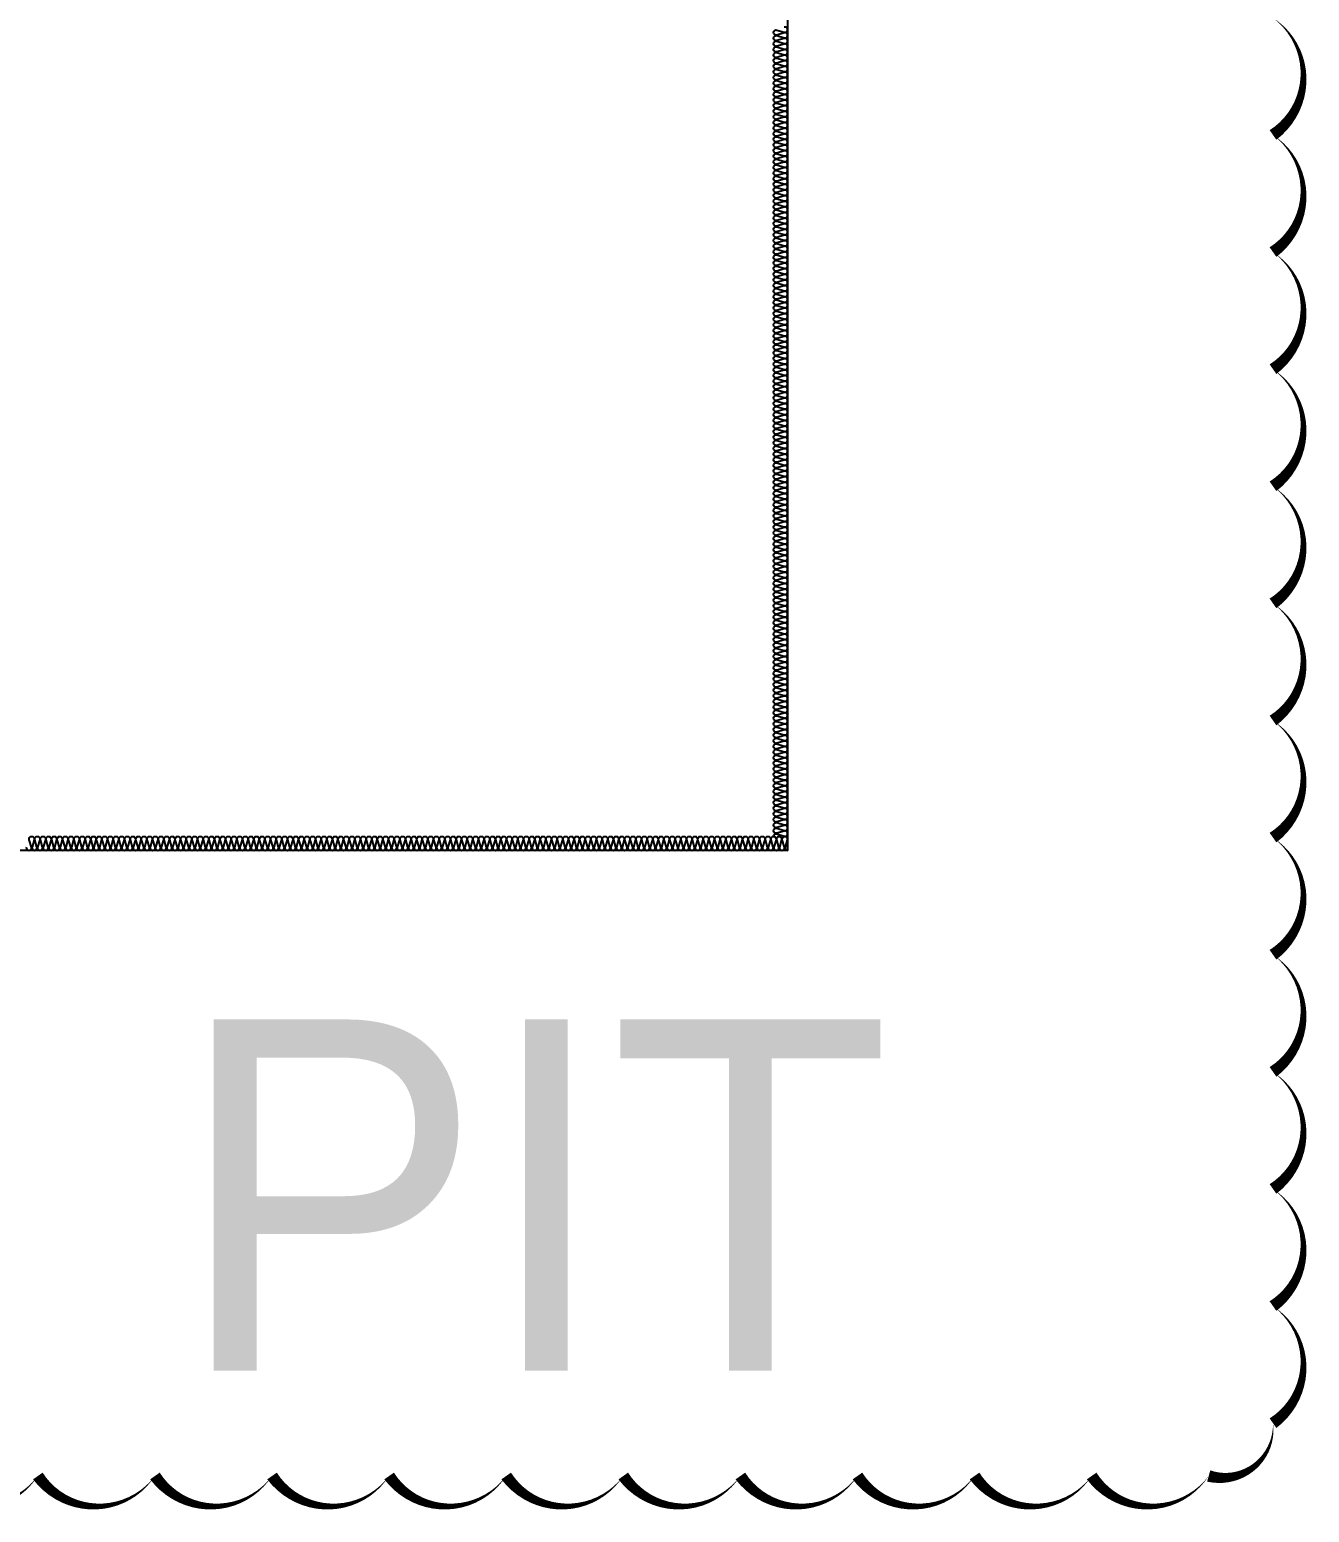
# Model space of a CAD drawing. Header units: millimetres. Extents: x 87841 to 185159, y 39599 to 152003.
# Drawn here: x 95577 to 101042, y 137719 to 144049 of the extents above; entities that cross this region are included whole.
import ezdxf

# ---------------------------------------------------------------- set-up
doc = ezdxf.new("R2010")
doc.units = ezdxf.units.MM
doc.header["$LTSCALE"] = 300
doc.layers.add('ISL', color=251, linetype='Continuous')
doc.layers.add('NOPLOT', color=191, linetype='Continuous', plot=False)
doc.layers.add('NOPLOT-TEXT', color=41, linetype='Continuous', plot=False)
doc.styles.add('Gtx', font='Dotum.ttf')

msp = doc.modelspace()

# ---------------------------------------------------------------- linework, layer by layer
at = {"layer": 'ISL', "elevation": 0}
msp.add_lwpolyline([(92053.6, 149105), (98813.6, 149105), (98813.6, 140545), (92053.6, 140545)], close=True, dxfattribs=at)
for points in [[(98753.6, 140605, -0.509267), (98768.1, 140615.6), (98799, 140606.4, 1.372593), (98799, 140627.6), (98768.1, 140618.4, -0.509267), (98753.6, 140629, -0.509267), (98768.1, 140639.6), (98799, 140630.4, 1.372593), (98799, 140651.6), (98768.1, 140642.4, -0.509267), (98753.6, 140653, -0.509267), (98768.1, 140663.6), (98799, 140654.4, 1.372593), (98799, 140675.6), (98768.1, 140666.4, -0.509267), (98753.6, 140677, -0.509267), (98768.1, 140687.6), (98799, 140678.4, 1.372593), (98799, 140699.6), (98768.1, 140690.4, -0.509267), (98753.6, 140701, -0.509267), (98768.1, 140711.6), (98799, 140702.4, 1.372593), (98799, 140723.6), (98768.1, 140714.4, -0.509267), (98753.6, 140725, -0.509267), (98768.1, 140735.6), (98799, 140726.4, 1.372593), (98799, 140747.6), (98768.1, 140738.4, -0.509267), (98753.6, 140749, -0.509267), (98768.1, 140759.6), (98799, 140750.4, 1.372593), (98799, 140771.6), (98768.1, 140762.4, -0.509267), (98753.6, 140773, -0.509267), (98768.1, 140783.6), (98799, 140774.4, 1.372593), (98799, 140795.6), (98768.1, 140786.4, -0.509267), (98753.6, 140797, -0.509267), (98768.1, 140807.6), (98799, 140798.4, 1.372593), (98799, 140819.6), (98768.1, 140810.4, -0.509267), (98753.6, 140821, -0.509267), (98768.1, 140831.6), (98799, 140822.4, 1.372593), (98799, 140843.6), (98768.1, 140834.4, -0.509267), (98753.6, 140845, -0.509267), (98768.1, 140855.6), (98799, 140846.4, 1.372593), (98799, 140867.6), (98768.1, 140858.4, -0.509267), (98753.6, 140869, -0.509267), (98768.1, 140879.6), (98799, 140870.4, 1.372593), (98799, 140891.6), (98768.1, 140882.4, -0.509267), (98753.6, 140893, -0.509267), (98768.1, 140903.6), (98799, 140894.4, 1.372593), (98799, 140915.6), (98768.1, 140906.4, -0.509267), (98753.6, 140917, -0.509267), (98768.1, 140927.6), (98799, 140918.4, 1.372593), (98799, 140939.6), (98768.1, 140930.4, -0.509267), (98753.6, 140941, -0.509267), (98768.1, 140951.6), (98799, 140942.4, 1.372593), (98799, 140963.6), (98768.1, 140954.4, -0.509267), (98753.6, 140965, -0.509267), (98768.1, 140975.6), (98799, 140966.4, 1.372593), (98799, 140987.6), (98768.1, 140978.4, -0.509267), (98753.6, 140989, -0.509267), (98768.1, 140999.6), (98799, 140990.4, 1.372593), (98799, 141011.6), (98768.1, 141002.4, -0.509267), (98753.6, 141013, -0.509267), (98768.1, 141023.6), (98799, 141014.4, 1.372593), (98799, 141035.6), (98768.1, 141026.4, -0.509267), (98753.6, 141037, -0.509267), (98768.1, 141047.6), (98799, 141038.4, 1.372593), (98799, 141059.6), (98768.1, 141050.4, -0.509267), (98753.6, 141061, -0.509267), (98768.1, 141071.6), (98799, 141062.4, 1.372593), (98799, 141083.6), (98768.1, 141074.4, -0.509267), (98753.6, 141085, -0.509267), (98768.1, 141095.6), (98799, 141086.4, 1.372593), (98799, 141107.6), (98768.1, 141098.4, -0.509267), (98753.6, 141109, -0.509267), (98768.1, 141119.6), (98799, 141110.4, 1.372593), (98799, 141131.6), (98768.1, 141122.4, -0.509267), (98753.6, 141133, -0.509267), (98768.1, 141143.6), (98799, 141134.4, 1.372593), (98799, 141155.6), (98768.1, 141146.4, -0.509267), (98753.6, 141157, -0.509267), (98768.1, 141167.6), (98799, 141158.4, 1.372593), (98799, 141179.6), (98768.1, 141170.4, -0.509267), (98753.6, 141181, -0.509267), (98768.1, 141191.6), (98799, 141182.4, 1.372593), (98799, 141203.6), (98768.1, 141194.4, -0.509267), (98753.6, 141205, -0.509267), (98768.1, 141215.6), (98799, 141206.4, 1.372593), (98799, 141227.6), (98768.1, 141218.4, -0.509267), (98753.6, 141229, -0.509267), (98768.1, 141239.6), (98799, 141230.4, 1.372593), (98799, 141251.6), (98768.1, 141242.4, -0.509267), (98753.6, 141253, -0.509267), (98768.1, 141263.6), (98799, 141254.4, 1.372593), (98799, 141275.6), (98768.1, 141266.4, -0.509267), (98753.6, 141277, -0.509267), (98768.1, 141287.6), (98799, 141278.4, 1.372593), (98799, 141299.6), (98768.1, 141290.4, -0.509267), (98753.6, 141301, -0.509267), (98768.1, 141311.6), (98799, 141302.4, 1.372593), (98799, 141323.6), (98768.1, 141314.4, -0.509267), (98753.6, 141325, -0.509267), (98768.1, 141335.6), (98799, 141326.4, 1.372593), (98799, 141347.6), (98768.1, 141338.4, -0.509267), (98753.6, 141349, -0.509267), (98768.1, 141359.6), (98799, 141350.4, 1.372593), (98799, 141371.6), (98768.1, 141362.4, -0.509267), (98753.6, 141373, -0.509267), (98768.1, 141383.6), (98799, 141374.4, 1.372593), (98799, 141395.6), (98768.1, 141386.4, -0.509267), (98753.6, 141397, -0.509267), (98768.1, 141407.6), (98799, 141398.4, 1.372593), (98799, 141419.6), (98768.1, 141410.4, -0.509267), (98753.6, 141421, -0.509267), (98768.1, 141431.6), (98799, 141422.4, 1.372593), (98799, 141443.6), (98768.1, 141434.4, -0.509267), (98753.6, 141445, -0.509267), (98768.1, 141455.6), (98799, 141446.4, 1.372593), (98799, 141467.6), (98768.1, 141458.4, -0.509267), (98753.6, 141469, -0.509267), (98768.1, 141479.6), (98799, 141470.4, 1.372593), (98799, 141491.6), (98768.1, 141482.4, -0.509267), (98753.6, 141493, -0.509267), (98768.1, 141503.6), (98799, 141494.4, 1.372593), (98799, 141515.6), (98768.1, 141506.4, -0.509267), (98753.6, 141517, -0.509267), (98768.1, 141527.6), (98799, 141518.4, 1.372593), (98799, 141539.6), (98768.1, 141530.4, -0.509267), (98753.6, 141541, -0.509267), (98768.1, 141551.6), (98799, 141542.4, 1.372593), (98799, 141563.6), (98768.1, 141554.4, -0.509267), (98753.6, 141565, -0.509267), (98768.1, 141575.6), (98799, 141566.4, 1.372593), (98799, 141587.6), (98768.1, 141578.4, -0.509267), (98753.6, 141589, -0.509267), (98768.1, 141599.6), (98799, 141590.4, 1.372593), (98799, 141611.6), (98768.1, 141602.4, -0.509267), (98753.6, 141613, -0.509267), (98768.1, 141623.6), (98799, 141614.4, 1.372593), (98799, 141635.6), (98768.1, 141626.4, -0.509267), (98753.6, 141637, -0.509267), (98768.1, 141647.6), (98799, 141638.4, 1.372593), (98799, 141659.6), (98768.1, 141650.4, -0.509267), (98753.6, 141661, -0.509267), (98768.1, 141671.6), (98799, 141662.4, 1.372593), (98799, 141683.6), (98768.1, 141674.4, -0.509267), (98753.6, 141685, -0.509267), (98768.1, 141695.6), (98799, 141686.4, 1.372593), (98799, 141707.6), (98768.1, 141698.4, -0.509267), (98753.6, 141709, -0.509267), (98768.1, 141719.6), (98799, 141710.4, 1.372593), (98799, 141731.6), (98768.1, 141722.4, -0.509267), (98753.6, 141733, -0.509267), (98768.1, 141743.6), (98799, 141734.4, 1.372593), (98799, 141755.6), (98768.1, 141746.4, -0.509267), (98753.6, 141757, -0.509267), (98768.1, 141767.6), (98799, 141758.4, 1.372593), (98799, 141779.6), (98768.1, 141770.4, -0.509267), (98753.6, 141781, -0.509267), (98768.1, 141791.6), (98799, 141782.4, 1.372593), (98799, 141803.6), (98768.1, 141794.4, -0.509267), (98753.6, 141805, -0.509267), (98768.1, 141815.6), (98799, 141806.4, 1.372593), (98799, 141827.6), (98768.1, 141818.4, -0.509267), (98753.6, 141829, -0.509267), (98768.1, 141839.6), (98799, 141830.4, 1.372593), (98799, 141851.6), (98768.1, 141842.4, -0.509267), (98753.6, 141853, -0.509267), (98768.1, 141863.6), (98799, 141854.4, 1.372593), (98799, 141875.6), (98768.1, 141866.4, -0.509267), (98753.6, 141877, -0.509267), (98768.1, 141887.6), (98799, 141878.4, 1.372593), (98799, 141899.6), (98768.1, 141890.4, -0.509267), (98753.6, 141901, -0.509267), (98768.1, 141911.6), (98799, 141902.4, 1.372593), (98799, 141923.6), (98768.1, 141914.4, -0.509267), (98753.6, 141925, -0.509267), (98768.1, 141935.6), (98799, 141926.4, 1.372593), (98799, 141947.6), (98768.1, 141938.4, -0.509267), (98753.6, 141949, -0.509267), (98768.1, 141959.6), (98799, 141950.4, 1.372593), (98799, 141971.6), (98768.1, 141962.4, -0.509267), (98753.6, 141973, -0.509267), (98768.1, 141983.6), (98799, 141974.4, 1.372593), (98799, 141995.6), (98768.1, 141986.4, -0.509267), (98753.6, 141997, -0.509267), (98768.1, 142007.6), (98799, 141998.4, 1.372593), (98799, 142019.6), (98768.1, 142010.4, -0.509267), (98753.6, 142021, -0.509267), (98768.1, 142031.6), (98799, 142022.4, 1.372593), (98799, 142043.6), (98768.1, 142034.4, -0.509267), (98753.6, 142045, -0.509267), (98768.1, 142055.6), (98799, 142046.4, 1.372593), (98799, 142067.6), (98768.1, 142058.4, -0.509267), (98753.6, 142069, -0.509267), (98768.1, 142079.6), (98799, 142070.4, 1.372593), (98799, 142091.6), (98768.1, 142082.4, -0.509267), (98753.6, 142093, -0.509267), (98768.1, 142103.6), (98799, 142094.4, 1.372593), (98799, 142115.6), (98768.1, 142106.4, -0.509267), (98753.6, 142117, -0.509267), (98768.1, 142127.6), (98799, 142118.4, 1.372593), (98799, 142139.6), (98768.1, 142130.4, -0.509267), (98753.6, 142141, -0.509267), (98768.1, 142151.6), (98799, 142142.4, 1.372593), (98799, 142163.6), (98768.1, 142154.4, -0.509267), (98753.6, 142165, -0.509267), (98768.1, 142175.6), (98799, 142166.4, 1.372593), (98799, 142187.6), (98768.1, 142178.4, -0.509267), (98753.6, 142189, -0.509267), (98768.1, 142199.6), (98799, 142190.4, 1.372593), (98799, 142211.6), (98768.1, 142202.4, -0.509267), (98753.6, 142213, -0.509267), (98768.1, 142223.6), (98799, 142214.4, 1.372593), (98799, 142235.6), (98768.1, 142226.4, -0.509267), (98753.6, 142237, -0.509267), (98768.1, 142247.6), (98799, 142238.4, 1.372593), (98799, 142259.6), (98768.1, 142250.4, -0.509267), (98753.6, 142261, -0.509267), (98768.1, 142271.6), (98799, 142262.4, 1.372593), (98799, 142283.6), (98768.1, 142274.4, -0.509267), (98753.6, 142285, -0.509267), (98768.1, 142295.6), (98799, 142286.4, 1.372593), (98799, 142307.6), (98768.1, 142298.4, -0.509267), (98753.6, 142309, -0.509267), (98768.1, 142319.6), (98799, 142310.4, 1.372593), (98799, 142331.6), (98768.1, 142322.4, -0.509267), (98753.6, 142333, -0.509267), (98768.1, 142343.6), (98799, 142334.4, 1.372593), (98799, 142355.6), (98768.1, 142346.4, -0.509267), (98753.6, 142357, -0.509267), (98768.1, 142367.6), (98799, 142358.4, 1.372593), (98799, 142379.6), (98768.1, 142370.4, -0.509267), (98753.6, 142381, -0.509267), (98768.1, 142391.6), (98799, 142382.4, 1.372593), (98799, 142403.6), (98768.1, 142394.4, -0.509267), (98753.6, 142405, -0.509267), (98768.1, 142415.6), (98799, 142406.4, 1.372593), (98799, 142427.6), (98768.1, 142418.4, -0.509267), (98753.6, 142429, -0.509267), (98768.1, 142439.6), (98799, 142430.4, 1.372593), (98799, 142451.6), (98768.1, 142442.4, -0.509267), (98753.6, 142453, -0.509267), (98768.1, 142463.6), (98799, 142454.4, 1.372593), (98799, 142475.6), (98768.1, 142466.4, -0.509267), (98753.6, 142477, -0.509267), (98768.1, 142487.6), (98799, 142478.4, 1.372593), (98799, 142499.6), (98768.1, 142490.4, -0.509267), (98753.6, 142501, -0.509267), (98768.1, 142511.6), (98799, 142502.4, 1.372593), (98799, 142523.6), (98768.1, 142514.4, -0.509267), (98753.6, 142525, -0.509267), (98768.1, 142535.6), (98799, 142526.4, 1.372593), (98799, 142547.6), (98768.1, 142538.4, -0.509267), (98753.6, 142549, -0.509267), (98768.1, 142559.6), (98799, 142550.4, 1.372593), (98799, 142571.6), (98768.1, 142562.4, -0.509267), (98753.6, 142573, -0.509267), (98768.1, 142583.6), (98799, 142574.4, 1.372593), (98799, 142595.6), (98768.1, 142586.4, -0.509267), (98753.6, 142597, -0.509267), (98768.1, 142607.6), (98799, 142598.4, 1.372593), (98799, 142619.6), (98768.1, 142610.4, -0.509267), (98753.6, 142621, -0.509267), (98768.1, 142631.6), (98799, 142622.4, 1.372593), (98799, 142643.6), (98768.1, 142634.4, -0.509267), (98753.6, 142645, -0.509267), (98768.1, 142655.6), (98799, 142646.4, 1.372593), (98799, 142667.6), (98768.1, 142658.4, -0.509267), (98753.6, 142669, -0.509267), (98768.1, 142679.6), (98799, 142670.4, 1.372593), (98799, 142691.6), (98768.1, 142682.4, -0.509267), (98753.6, 142693, -0.509267), (98768.1, 142703.6), (98799, 142694.4, 1.372593), (98799, 142715.6), (98768.1, 142706.4, -0.509267), (98753.6, 142717, -0.509267), (98768.1, 142727.6), (98799, 142718.4, 1.372593), (98799, 142739.6), (98768.1, 142730.4, -0.509267), (98753.6, 142741, -0.509267), (98768.1, 142751.6), (98799, 142742.4, 1.372593), (98799, 142763.6), (98768.1, 142754.4, -0.509267), (98753.6, 142765, -0.509267), (98768.1, 142775.6), (98799, 142766.4, 1.372593), (98799, 142787.6), (98768.1, 142778.4, -0.509267), (98753.6, 142789, -0.509267), (98768.1, 142799.6), (98799, 142790.4, 1.372593), (98799, 142811.6), (98768.1, 142802.4, -0.509267), (98753.6, 142813, -0.509267), (98768.1, 142823.6), (98799, 142814.4, 1.372593), (98799, 142835.6), (98768.1, 142826.4, -0.509267), (98753.6, 142837, -0.509267), (98768.1, 142847.6), (98799, 142838.4, 1.372593), (98799, 142859.6), (98768.1, 142850.4, -0.509267), (98753.6, 142861, -0.509267), (98768.1, 142871.6), (98799, 142862.4, 1.372593), (98799, 142883.6), (98768.1, 142874.4, -0.509267), (98753.6, 142885, -0.509267), (98768.1, 142895.6), (98799, 142886.4, 1.372593), (98799, 142907.6), (98768.1, 142898.4, -0.509267), (98753.6, 142909, -0.509267), (98768.1, 142919.6), (98799, 142910.4, 1.372593), (98799, 142931.6), (98768.1, 142922.4, -0.509267), (98753.6, 142933, -0.509267), (98768.1, 142943.6), (98799, 142934.4, 1.372593), (98799, 142955.6), (98768.1, 142946.4, -0.509267), (98753.6, 142957, -0.509267), (98768.1, 142967.6), (98799, 142958.4, 1.372593), (98799, 142979.6), (98768.1, 142970.4, -0.509267), (98753.6, 142981, -0.509267), (98768.1, 142991.6), (98799, 142982.4, 1.372593), (98799, 143003.6), (98768.1, 142994.4, -0.509267), (98753.6, 143005, -0.509267), (98768.1, 143015.6), (98799, 143006.4, 1.372593), (98799, 143027.6), (98768.1, 143018.4, -0.509267), (98753.6, 143029, -0.509267), (98768.1, 143039.6), (98799, 143030.4, 1.372593), (98799, 143051.6), (98768.1, 143042.4, -0.509267), (98753.6, 143053, -0.509267), (98768.1, 143063.6), (98799, 143054.4, 1.372593), (98799, 143075.6), (98768.1, 143066.4, -0.509267), (98753.6, 143077, -0.509267), (98768.1, 143087.6), (98799, 143078.4, 1.372593), (98799, 143099.6), (98768.1, 143090.4, -0.509267), (98753.6, 143101, -0.509267), (98768.1, 143111.6), (98799, 143102.4, 1.372593), (98799, 143123.6), (98768.1, 143114.4, -0.509267), (98753.6, 143125, -0.509267), (98768.1, 143135.6), (98799, 143126.4, 1.372593), (98799, 143147.6), (98768.1, 143138.4, -0.509267), (98753.6, 143149, -0.509267), (98768.1, 143159.6), (98799, 143150.4, 1.372593), (98799, 143171.6), (98768.1, 143162.4, -0.509267), (98753.6, 143173, -0.509267), (98768.1, 143183.6), (98799, 143174.4, 1.372593), (98799, 143195.6), (98768.1, 143186.4, -0.509267), (98753.6, 143197, -0.509267), (98768.1, 143207.6), (98799, 143198.4, 1.372593), (98799, 143219.6), (98768.1, 143210.4, -0.509267), (98753.6, 143221, -0.509267), (98768.1, 143231.6), (98799, 143222.4, 1.372593), (98799, 143243.6), (98768.1, 143234.4, -0.509267), (98753.6, 143245, -0.509267), (98768.1, 143255.6), (98799, 143246.4, 1.372593), (98799, 143267.6), (98768.1, 143258.4, -0.509267), (98753.6, 143269, -0.509267), (98768.1, 143279.6), (98799, 143270.4, 1.372593), (98799, 143291.6), (98768.1, 143282.4, -0.509267), (98753.6, 143293, -0.509267), (98768.1, 143303.6), (98799, 143294.4, 1.372593), (98799, 143315.6), (98768.1, 143306.4, -0.509267), (98753.6, 143317, -0.509267), (98768.1, 143327.6), (98799, 143318.4, 1.372593), (98799, 143339.6), (98768.1, 143330.4, -0.509267), (98753.6, 143341, -0.509267), (98768.1, 143351.6), (98799, 143342.4, 1.372593), (98799, 143363.6), (98768.1, 143354.4, -0.509267), (98753.6, 143365, -0.509267), (98768.1, 143375.6), (98799, 143366.4, 1.372593), (98799, 143387.6), (98768.1, 143378.4, -0.509267), (98753.6, 143389, -0.509267), (98768.1, 143399.6), (98799, 143390.4, 1.372593), (98799, 143411.6), (98768.1, 143402.4, -0.509267), (98753.6, 143413, -0.509267), (98768.1, 143423.6), (98799, 143414.4, 1.372593), (98799, 143435.6), (98768.1, 143426.4, -0.509267), (98753.6, 143437, -0.509267), (98768.1, 143447.6), (98799, 143438.4, 1.372593), (98799, 143459.6), (98768.1, 143450.4, -0.509267), (98753.6, 143461, -0.509267), (98768.1, 143471.6), (98799, 143462.4, 1.372593), (98799, 143483.6), (98768.1, 143474.4, -0.509267), (98753.6, 143485, -0.509267), (98768.1, 143495.6), (98799, 143486.4, 1.372593), (98799, 143507.6), (98768.1, 143498.4, -0.509267), (98753.6, 143509, -0.509267), (98768.1, 143519.6), (98799, 143510.4, 1.372593), (98799, 143531.6), (98768.1, 143522.4, -0.509267), (98753.6, 143533, -0.509267), (98768.1, 143543.6), (98799, 143534.4, 1.372593), (98799, 143555.6), (98768.1, 143546.4, -0.509267), (98753.6, 143557, -0.509267), (98768.1, 143567.6), (98799, 143558.4, 1.372593), (98799, 143579.6), (98768.1, 143570.4, -0.509267), (98753.6, 143581, -0.509267), (98768.1, 143591.6), (98799, 143582.4, 1.372593), (98799, 143603.6), (98768.1, 143594.4, -0.509267), (98753.6, 143605, -0.509267), (98768.1, 143615.6), (98799, 143606.4, 1.372593), (98799, 143627.6), (98768.1, 143618.4, -0.509267), (98753.6, 143629, -0.509267), (98768.1, 143639.6), (98799, 143630.4, 1.372593), (98799, 143651.6), (98768.1, 143642.4, -0.509267), (98753.6, 143653, -0.509267), (98768.1, 143663.6), (98799, 143654.4, 1.372593), (98799, 143675.6), (98768.1, 143666.4, -0.509267), (98753.6, 143677, -0.509267), (98768.1, 143687.6), (98799, 143678.4, 1.372593), (98799, 143699.6), (98768.1, 143690.4, -0.509267), (98753.6, 143701, -0.509267), (98768.1, 143711.6), (98799, 143702.4, 1.372593), (98799, 143723.6), (98768.1, 143714.4, -0.509267), (98753.6, 143725, -0.509267), (98768.1, 143735.6), (98799, 143726.4, 1.372593), (98799, 143747.6), (98768.1, 143738.4, -0.509267), (98753.6, 143749, -0.509267), (98768.1, 143759.6), (98799, 143750.4, 1.372593), (98799, 143771.6), (98768.1, 143762.4, -0.509267), (98753.6, 143773, -0.509267), (98768.1, 143783.6), (98799, 143774.4, 1.372593), (98799, 143795.6), (98768.1, 143786.4, -0.509267), (98753.6, 143797, -0.509267), (98768.1, 143807.6), (98799, 143798.4, 1.372593), (98799, 143819.6), (98768.1, 143810.4, -0.509267), (98753.6, 143821, -0.509267), (98768.1, 143831.6), (98799, 143822.4, 1.372593), (98799, 143843.6), (98768.1, 143834.4, -0.509267), (98753.6, 143845, -0.509267), (98768.1, 143855.6), (98799, 143846.4, 1.372593), (98799, 143867.6), (98768.1, 143858.4, -0.509267), (98753.6, 143869, -0.509267), (98768.1, 143879.6), (98799, 143870.4, 1.372593), (98799, 143891.6), (98768.1, 143882.4, -0.509267), (98753.6, 143893, -0.509267), (98768.1, 143903.6), (98799, 143894.4, 1.372593), (98799, 143915.6), (98768.1, 143906.4, -0.509267), (98753.6, 143917, -0.509267), (98768.1, 143927.6), (98799, 143918.4, 1.372593), (98799, 143939.6), (98768.1, 143930.4, -0.509267), (98753.6, 143941, -0.509267), (98768.1, 143951.6), (98799, 143942.4, 1.372593), (98799, 143963.6), (98768.1, 143954.4, -0.509267), (98753.6, 143965, -0.509267), (98768.1, 143975.6), (98799, 143966.4, 1.372593), (98799, 143987.6), (98768.1, 143978.4, -0.509267), (98753.6, 143989, -0.509267), (98768.1, 143999.6), (98799, 143990.4, 1.372593), (98799, 144011.6), (98768.1, 144002.4, -0.509267), (98753.6, 144013, -0.509267), (98768.1, 144023.6), (98799, 144014.4, 1.372593), (98799, 144035.6), (98768.1, 144026.4, -0.509267), (98753.6, 144037, -0.509267), (98768.1, 144047.6), (98799, 144038.4, 1.372593), (98799, 144059.6)], [(95563, 140559.6, 1.372593), (95584.2, 140559.6), (95575, 140590.5, -0.509267), (95585.6, 140605, -0.509267), (95596.2, 140590.5), (95587, 140559.6, 1.372593), (95608.2, 140559.6), (95599, 140590.5, -0.509267), (95609.6, 140605, -0.509267), (95620.2, 140590.5), (95611, 140559.6, 1.372593), (95632.2, 140559.6), (95623, 140590.5, -0.509267), (95633.6, 140605, -0.509267), (95644.2, 140590.5), (95635, 140559.6, 1.372593), (95656.2, 140559.6), (95647, 140590.5, -0.509267), (95657.6, 140605, -0.509267), (95668.2, 140590.5), (95659, 140559.6, 1.372593), (95680.2, 140559.6), (95671, 140590.5, -0.509267), (95681.6, 140605, -0.509267), (95692.2, 140590.5), (95683, 140559.6, 1.372593), (95704.2, 140559.6), (95695, 140590.5, -0.509267), (95705.6, 140605, -0.509267), (95716.2, 140590.5), (95707, 140559.6, 1.372593), (95728.2, 140559.6), (95719, 140590.5, -0.509267), (95729.6, 140605, -0.509267), (95740.2, 140590.5), (95731, 140559.6, 1.372593), (95752.2, 140559.6), (95743, 140590.5, -0.509267), (95753.6, 140605, -0.509267), (95764.2, 140590.5), (95755, 140559.6, 1.372593), (95776.2, 140559.6), (95767, 140590.5, -0.509267), (95777.6, 140605, -0.509267), (95788.2, 140590.5), (95779, 140559.6, 1.372593), (95800.2, 140559.6), (95791, 140590.5, -0.509267), (95801.6, 140605, -0.509267), (95812.2, 140590.5), (95803, 140559.6, 1.372593), (95824.2, 140559.6), (95815, 140590.5, -0.509267), (95825.6, 140605, -0.509267), (95836.2, 140590.5), (95827, 140559.6, 1.372593), (95848.2, 140559.6), (95839, 140590.5, -0.509267), (95849.6, 140605, -0.509267), (95860.2, 140590.5), (95851, 140559.6, 1.372593), (95872.2, 140559.6), (95863, 140590.5, -0.509267), (95873.6, 140605, -0.509267), (95884.2, 140590.5), (95875, 140559.6, 1.372593), (95896.2, 140559.6), (95887, 140590.5, -0.509267), (95897.6, 140605, -0.509267), (95908.2, 140590.5), (95899, 140559.6, 1.372593), (95920.2, 140559.6), (95911, 140590.5, -0.509267), (95921.6, 140605, -0.509267), (95932.2, 140590.5), (95923, 140559.6, 1.372593), (95944.2, 140559.6), (95935, 140590.5, -0.509267), (95945.6, 140605, -0.509267), (95956.2, 140590.5), (95947, 140559.6, 1.372593), (95968.2, 140559.6), (95959, 140590.5, -0.509267), (95969.6, 140605, -0.509267), (95980.2, 140590.5), (95971, 140559.6, 1.372593), (95992.2, 140559.6), (95983, 140590.5, -0.509267), (95993.6, 140605, -0.509267), (96004.2, 140590.5), (95995, 140559.6, 1.372593), (96016.2, 140559.6), (96007, 140590.5, -0.509267), (96017.6, 140605, -0.509267), (96028.2, 140590.5), (96019, 140559.6, 1.372593), (96040.2, 140559.6), (96031, 140590.5, -0.509267), (96041.6, 140605, -0.509267), (96052.2, 140590.5), (96043, 140559.6, 1.372593), (96064.2, 140559.6), (96055, 140590.5, -0.509267), (96065.6, 140605, -0.509267), (96076.2, 140590.5), (96067, 140559.6, 1.372593), (96088.2, 140559.6), (96079, 140590.5, -0.509267), (96089.6, 140605, -0.509267), (96100.2, 140590.5), (96091, 140559.6, 1.372593), (96112.2, 140559.6), (96103, 140590.5, -0.509267), (96113.6, 140605, -0.509267), (96124.2, 140590.5), (96115, 140559.6, 1.372593), (96136.2, 140559.6), (96127, 140590.5, -0.509267), (96137.6, 140605, -0.509267), (96148.2, 140590.5), (96139, 140559.6, 1.372593), (96160.2, 140559.6), (96151, 140590.5, -0.509267), (96161.6, 140605, -0.509267), (96172.2, 140590.5), (96163, 140559.6, 1.372593), (96184.2, 140559.6), (96175, 140590.5, -0.509267), (96185.6, 140605, -0.509267), (96196.2, 140590.5), (96187, 140559.6, 1.372593), (96208.2, 140559.6), (96199, 140590.5, -0.509267), (96209.6, 140605, -0.509267), (96220.2, 140590.5), (96211, 140559.6, 1.372593), (96232.2, 140559.6), (96223, 140590.5, -0.509267), (96233.6, 140605, -0.509267), (96244.2, 140590.5), (96235, 140559.6, 1.372593), (96256.2, 140559.6), (96247, 140590.5, -0.509267), (96257.6, 140605, -0.509267), (96268.2, 140590.5), (96259, 140559.6, 1.372593), (96280.2, 140559.6), (96271, 140590.5, -0.509267), (96281.6, 140605, -0.509267), (96292.2, 140590.5), (96283, 140559.6, 1.372593), (96304.2, 140559.6), (96295, 140590.5, -0.509267), (96305.6, 140605, -0.509267), (96316.2, 140590.5), (96307, 140559.6, 1.372593), (96328.2, 140559.6), (96319, 140590.5, -0.509267), (96329.6, 140605, -0.509267), (96340.2, 140590.5), (96331, 140559.6, 1.372593), (96352.2, 140559.6), (96343, 140590.5, -0.509267), (96353.6, 140605, -0.509267), (96364.2, 140590.5), (96355, 140559.6, 1.372593), (96376.2, 140559.6), (96367, 140590.5, -0.509267), (96377.6, 140605, -0.509267), (96388.2, 140590.5), (96379, 140559.6, 1.372593), (96400.2, 140559.6), (96391, 140590.5, -0.509267), (96401.6, 140605, -0.509267), (96412.2, 140590.5), (96403, 140559.6, 1.372593), (96424.2, 140559.6), (96415, 140590.5, -0.509267), (96425.6, 140605, -0.509267), (96436.2, 140590.5), (96427, 140559.6, 1.372593), (96448.2, 140559.6), (96439, 140590.5, -0.509267), (96449.6, 140605, -0.509267), (96460.2, 140590.5), (96451, 140559.6, 1.372593), (96472.2, 140559.6), (96463, 140590.5, -0.509267), (96473.6, 140605, -0.509267), (96484.2, 140590.5), (96475, 140559.6, 1.372593), (96496.2, 140559.6), (96487, 140590.5, -0.509267), (96497.6, 140605, -0.509267), (96508.2, 140590.5), (96499, 140559.6, 1.372593), (96520.2, 140559.6), (96511, 140590.5, -0.509267), (96521.6, 140605, -0.509267), (96532.2, 140590.5), (96523, 140559.6, 1.372593), (96544.2, 140559.6), (96535, 140590.5, -0.509267), (96545.6, 140605, -0.509267), (96556.2, 140590.5), (96547, 140559.6, 1.372593), (96568.2, 140559.6), (96559, 140590.5, -0.509267), (96569.6, 140605, -0.509267), (96580.2, 140590.5), (96571, 140559.6, 1.372593), (96592.2, 140559.6), (96583, 140590.5, -0.509267), (96593.6, 140605, -0.509267), (96604.2, 140590.5), (96595, 140559.6, 1.372593), (96616.2, 140559.6), (96607, 140590.5, -0.509267), (96617.6, 140605, -0.509267), (96628.2, 140590.5), (96619, 140559.6, 1.372593), (96640.2, 140559.6), (96631, 140590.5, -0.509267), (96641.6, 140605, -0.509267), (96652.2, 140590.5), (96643, 140559.6, 1.372593), (96664.2, 140559.6), (96655, 140590.5, -0.509267), (96665.6, 140605, -0.509267), (96676.2, 140590.5), (96667, 140559.6, 1.372593), (96688.2, 140559.6), (96679, 140590.5, -0.509267), (96689.6, 140605, -0.509267), (96700.2, 140590.5), (96691, 140559.6, 1.372593), (96712.2, 140559.6), (96703, 140590.5, -0.509267), (96713.6, 140605, -0.509267), (96724.2, 140590.5), (96715, 140559.6, 1.372593), (96736.2, 140559.6), (96727, 140590.5, -0.509267), (96737.6, 140605, -0.509267), (96748.2, 140590.5), (96739, 140559.6, 1.372593), (96760.2, 140559.6), (96751, 140590.5, -0.509267), (96761.6, 140605, -0.509267), (96772.2, 140590.5), (96763, 140559.6, 1.372593), (96784.2, 140559.6), (96775, 140590.5, -0.509267), (96785.6, 140605, -0.509267), (96796.2, 140590.5), (96787, 140559.6, 1.372593), (96808.2, 140559.6), (96799, 140590.5, -0.509267), (96809.6, 140605, -0.509267), (96820.2, 140590.5), (96811, 140559.6, 1.372593), (96832.2, 140559.6), (96823, 140590.5, -0.509267), (96833.6, 140605, -0.509267), (96844.2, 140590.5), (96835, 140559.6, 1.372593), (96856.2, 140559.6), (96847, 140590.5, -0.509267), (96857.6, 140605, -0.509267), (96868.2, 140590.5), (96859, 140559.6, 1.372593), (96880.2, 140559.6), (96871, 140590.5, -0.509267), (96881.6, 140605, -0.509267), (96892.2, 140590.5), (96883, 140559.6, 1.372593), (96904.2, 140559.6), (96895, 140590.5, -0.509267), (96905.6, 140605, -0.509267), (96916.2, 140590.5), (96907, 140559.6, 1.372593), (96928.2, 140559.6), (96919, 140590.5, -0.509267), (96929.6, 140605, -0.509267), (96940.2, 140590.5), (96931, 140559.6, 1.372593), (96952.2, 140559.6), (96943, 140590.5, -0.509267), (96953.6, 140605, -0.509267), (96964.2, 140590.5), (96955, 140559.6, 1.372593), (96976.2, 140559.6), (96967, 140590.5, -0.509267), (96977.6, 140605, -0.509267), (96988.2, 140590.5), (96979, 140559.6, 1.372593), (97000.2, 140559.6), (96991, 140590.5, -0.509267), (97001.6, 140605, -0.509267), (97012.2, 140590.5), (97003, 140559.6, 1.372593), (97024.2, 140559.6), (97015, 140590.5, -0.509267), (97025.6, 140605, -0.509267), (97036.2, 140590.5), (97027, 140559.6, 1.372593), (97048.2, 140559.6), (97039, 140590.5, -0.509267), (97049.6, 140605, -0.509267), (97060.2, 140590.5), (97051, 140559.6, 1.372593), (97072.2, 140559.6), (97063, 140590.5, -0.509267), (97073.6, 140605, -0.509267), (97084.2, 140590.5), (97075, 140559.6, 1.372593), (97096.2, 140559.6), (97087, 140590.5, -0.509267), (97097.6, 140605, -0.509267), (97108.2, 140590.5), (97099, 140559.6, 1.372593), (97120.2, 140559.6), (97111, 140590.5, -0.509267), (97121.6, 140605, -0.509267), (97132.2, 140590.5), (97123, 140559.6, 1.372593), (97144.2, 140559.6), (97135, 140590.5, -0.509267), (97145.6, 140605, -0.509267), (97156.2, 140590.5), (97147, 140559.6, 1.372593), (97168.2, 140559.6), (97159, 140590.5, -0.509267), (97169.6, 140605, -0.509267), (97180.2, 140590.5), (97171, 140559.6, 1.372593), (97192.2, 140559.6), (97183, 140590.5, -0.509267), (97193.6, 140605, -0.509267), (97204.2, 140590.5), (97195, 140559.6, 1.372593), (97216.2, 140559.6), (97207, 140590.5, -0.509267), (97217.6, 140605, -0.509267), (97228.2, 140590.5), (97219, 140559.6, 1.372593), (97240.2, 140559.6), (97231, 140590.5, -0.509267), (97241.6, 140605, -0.509267), (97252.2, 140590.5), (97243, 140559.6, 1.372593), (97264.2, 140559.6), (97255, 140590.5, -0.509267), (97265.6, 140605, -0.509267), (97276.2, 140590.5), (97267, 140559.6, 1.372593), (97288.2, 140559.6), (97279, 140590.5, -0.509267), (97289.6, 140605, -0.509267), (97300.2, 140590.5), (97291, 140559.6, 1.372593), (97312.2, 140559.6), (97303, 140590.5, -0.509267), (97313.6, 140605, -0.509267), (97324.2, 140590.5), (97315, 140559.6, 1.372593), (97336.2, 140559.6), (97327, 140590.5, -0.509267), (97337.6, 140605, -0.509267), (97348.2, 140590.5), (97339, 140559.6, 1.372593), (97360.2, 140559.6), (97351, 140590.5, -0.509267), (97361.6, 140605, -0.509267), (97372.2, 140590.5), (97363, 140559.6, 1.372593), (97384.2, 140559.6), (97375, 140590.5, -0.509267), (97385.6, 140605, -0.509267), (97396.2, 140590.5), (97387, 140559.6, 1.372593), (97408.2, 140559.6), (97399, 140590.5, -0.509267), (97409.6, 140605, -0.509267), (97420.2, 140590.5), (97411, 140559.6, 1.372593), (97432.2, 140559.6), (97423, 140590.5, -0.509267), (97433.6, 140605, -0.509267), (97444.2, 140590.5), (97435, 140559.6, 1.372593), (97456.2, 140559.6), (97447, 140590.5, -0.509267), (97457.6, 140605, -0.509267), (97468.2, 140590.5), (97459, 140559.6, 1.372593), (97480.2, 140559.6), (97471, 140590.5, -0.509267), (97481.6, 140605, -0.509267), (97492.2, 140590.5), (97483, 140559.6, 1.372593), (97504.2, 140559.6), (97495, 140590.5, -0.509267), (97505.6, 140605, -0.509267), (97516.2, 140590.5), (97507, 140559.6, 1.372593), (97528.2, 140559.6), (97519, 140590.5, -0.509267), (97529.6, 140605, -0.509267), (97540.2, 140590.5), (97531, 140559.6, 1.372593), (97552.2, 140559.6), (97543, 140590.5, -0.509267), (97553.6, 140605, -0.509267), (97564.2, 140590.5), (97555, 140559.6, 1.372593), (97576.2, 140559.6), (97567, 140590.5, -0.509267), (97577.6, 140605, -0.509267), (97588.2, 140590.5), (97579, 140559.6, 1.372593), (97600.2, 140559.6), (97591, 140590.5, -0.509267), (97601.6, 140605, -0.509267), (97612.2, 140590.5), (97603, 140559.6, 1.372593), (97624.2, 140559.6), (97615, 140590.5, -0.509267), (97625.6, 140605, -0.509267), (97636.2, 140590.5), (97627, 140559.6, 1.372593), (97648.2, 140559.6), (97639, 140590.5, -0.509267), (97649.6, 140605, -0.509267), (97660.2, 140590.5), (97651, 140559.6, 1.372593), (97672.2, 140559.6), (97663, 140590.5, -0.509267), (97673.6, 140605, -0.509267), (97684.2, 140590.5), (97675, 140559.6, 1.372593), (97696.2, 140559.6), (97687, 140590.5, -0.509267), (97697.6, 140605, -0.509267), (97708.2, 140590.5), (97699, 140559.6, 1.372593), (97720.2, 140559.6), (97711, 140590.5, -0.509267), (97721.6, 140605, -0.509267), (97732.2, 140590.5), (97723, 140559.6, 1.372593), (97744.2, 140559.6), (97735, 140590.5, -0.509267), (97745.6, 140605, -0.509267), (97756.2, 140590.5), (97747, 140559.6, 1.372593), (97768.2, 140559.6), (97759, 140590.5, -0.509267), (97769.6, 140605, -0.509267), (97780.2, 140590.5), (97771, 140559.6, 1.372593), (97792.2, 140559.6), (97783, 140590.5, -0.509267), (97793.6, 140605, -0.509267), (97804.2, 140590.5), (97795, 140559.6, 1.372593), (97816.2, 140559.6), (97807, 140590.5, -0.509267), (97817.6, 140605, -0.509267), (97828.2, 140590.5), (97819, 140559.6, 1.372593), (97840.2, 140559.6), (97831, 140590.5, -0.509267), (97841.6, 140605, -0.509267), (97852.2, 140590.5), (97843, 140559.6, 1.372593), (97864.2, 140559.6), (97855, 140590.5, -0.509267), (97865.6, 140605, -0.509267), (97876.2, 140590.5), (97867, 140559.6, 1.372593), (97888.2, 140559.6), (97879, 140590.5, -0.509267), (97889.6, 140605, -0.509267), (97900.2, 140590.5), (97891, 140559.6, 1.372593), (97912.2, 140559.6), (97903, 140590.5, -0.509267), (97913.6, 140605, -0.509267), (97924.2, 140590.5), (97915, 140559.6, 1.372593), (97936.2, 140559.6), (97927, 140590.5, -0.509267), (97937.6, 140605, -0.509267), (97948.2, 140590.5), (97939, 140559.6, 1.372593), (97960.2, 140559.6), (97951, 140590.5, -0.509267), (97961.6, 140605, -0.509267), (97972.2, 140590.5), (97963, 140559.6, 1.372593), (97984.2, 140559.6), (97975, 140590.5, -0.509267), (97985.6, 140605, -0.509267), (97996.2, 140590.5), (97987, 140559.6, 1.372593), (98008.2, 140559.6), (97999, 140590.5, -0.509267), (98009.6, 140605, -0.509267), (98020.2, 140590.5), (98011, 140559.6, 1.372593), (98032.2, 140559.6), (98023, 140590.5, -0.509267), (98033.6, 140605, -0.509267), (98044.2, 140590.5), (98035, 140559.6, 1.372593), (98056.2, 140559.6), (98047, 140590.5, -0.509267), (98057.6, 140605, -0.509267), (98068.2, 140590.5), (98059, 140559.6, 1.372593), (98080.2, 140559.6), (98071, 140590.5, -0.509267), (98081.6, 140605, -0.509267), (98092.2, 140590.5), (98083, 140559.6, 1.372593), (98104.2, 140559.6), (98095, 140590.5, -0.509267), (98105.6, 140605, -0.509267), (98116.2, 140590.5), (98107, 140559.6, 1.372593), (98128.2, 140559.6), (98119, 140590.5, -0.509267), (98129.6, 140605, -0.509267), (98140.2, 140590.5), (98131, 140559.6, 1.372593), (98152.2, 140559.6), (98143, 140590.5, -0.509267), (98153.6, 140605, -0.509267), (98164.2, 140590.5), (98155, 140559.6, 1.372593), (98176.2, 140559.6), (98167, 140590.5, -0.509267), (98177.6, 140605, -0.509267), (98188.2, 140590.5), (98179, 140559.6, 1.372593), (98200.2, 140559.6), (98191, 140590.5, -0.509267), (98201.6, 140605, -0.509267), (98212.2, 140590.5), (98203, 140559.6, 1.372593), (98224.2, 140559.6), (98215, 140590.5, -0.509267), (98225.6, 140605, -0.509267), (98236.2, 140590.5), (98227, 140559.6, 1.372593), (98248.2, 140559.6), (98239, 140590.5, -0.509267), (98249.6, 140605, -0.509267), (98260.2, 140590.5), (98251, 140559.6, 1.372593), (98272.2, 140559.6), (98263, 140590.5, -0.509267), (98273.6, 140605, -0.509267), (98284.2, 140590.5), (98275, 140559.6, 1.372593), (98296.2, 140559.6), (98287, 140590.5, -0.509267), (98297.6, 140605, -0.509267), (98308.2, 140590.5), (98299, 140559.6, 1.372593), (98320.2, 140559.6), (98311, 140590.5, -0.509267), (98321.6, 140605, -0.509267), (98332.2, 140590.5), (98323, 140559.6, 1.372593), (98344.2, 140559.6), (98335, 140590.5, -0.509267), (98345.6, 140605, -0.509267), (98356.2, 140590.5), (98347, 140559.6, 1.372593), (98368.2, 140559.6), (98359, 140590.5, -0.509267), (98369.6, 140605, -0.509267), (98380.2, 140590.5), (98371, 140559.6, 1.372593), (98392.2, 140559.6), (98383, 140590.5, -0.509267), (98393.6, 140605, -0.509267), (98404.2, 140590.5), (98395, 140559.6, 1.372593), (98416.2, 140559.6), (98407, 140590.5, -0.509267), (98417.6, 140605, -0.509267), (98428.2, 140590.5), (98419, 140559.6, 1.372593), (98440.2, 140559.6), (98431, 140590.5, -0.509267), (98441.6, 140605, -0.509267), (98452.2, 140590.5), (98443, 140559.6, 1.372593), (98464.2, 140559.6), (98455, 140590.5, -0.509267), (98465.6, 140605, -0.509267), (98476.2, 140590.5), (98467, 140559.6, 1.372593), (98488.2, 140559.6), (98479, 140590.5, -0.509267), (98489.6, 140605, -0.509267), (98500.2, 140590.5), (98491, 140559.6, 1.372593), (98512.2, 140559.6), (98503, 140590.5, -0.509267), (98513.6, 140605, -0.509267), (98524.2, 140590.5), (98515, 140559.6, 1.372593), (98536.2, 140559.6), (98527, 140590.5, -0.509267), (98537.6, 140605, -0.509267), (98548.2, 140590.5), (98539, 140559.6, 1.372593), (98560.2, 140559.6), (98551, 140590.5, -0.509267), (98561.6, 140605, -0.509267), (98572.2, 140590.5), (98563, 140559.6, 1.372593), (98584.2, 140559.6), (98575, 140590.5, -0.509267), (98585.6, 140605, -0.509267), (98596.2, 140590.5), (98587, 140559.6, 1.372593), (98608.2, 140559.6), (98599, 140590.5, -0.509267), (98609.6, 140605, -0.509267), (98620.2, 140590.5), (98611, 140559.6, 1.372593), (98632.2, 140559.6), (98623, 140590.5, -0.509267), (98633.6, 140605, -0.509267), (98644.2, 140590.5), (98635, 140559.6, 1.372593), (98656.2, 140559.6), (98647, 140590.5, -0.509267), (98657.6, 140605, -0.509267), (98668.2, 140590.5), (98659, 140559.6, 1.372593), (98680.2, 140559.6), (98671, 140590.5, -0.509267), (98681.6, 140605, -0.509267), (98692.2, 140590.5), (98683, 140559.6, 1.372593), (98704.2, 140559.6), (98695, 140590.5, -0.509267), (98705.6, 140605, -0.509267), (98716.2, 140590.5), (98707, 140559.6, 1.372593), (98728.2, 140559.6), (98719, 140590.5, -0.509267), (98729.6, 140605, -0.509267), (98740.2, 140590.5), (98731, 140559.6, 1.372593), (98752.2, 140559.6), (98743, 140590.5, -0.509267), (98753.6, 140605, -0.509267), (98764.2, 140590.5), (98755, 140559.6, 1.372593), (98776.2, 140559.6), (98767, 140590.5, -0.509267), (98777.6, 140605, -0.509267), (98788.2, 140590.5), (98779, 140559.6, 1.372593), (98800.2, 140559.6), (98791, 140590.5, -0.509267), (98801.6, 140605, -0.509267), (98812.2, 140590.5), (98803, 140559.6, 0.508361), (98813.6, 140545, 0.508361)]]:
    msp.add_lwpolyline(points, format="xyb", dxfattribs=at)
at = {"layer": 'NOPLOT'}
msp.add_lwpolyline([(100886.5, 144099.6, 0, 50, -0.520567), (100886.5, 143599.6, 0, 50, -0.520567), (100886.5, 143099.6, 0, 50, -0.520567), (100886.5, 142599.6, 0, 50, -0.520567), (100886.5, 142099.6, 0, 50, -0.520567), (100886.5, 141599.6, 0, 50, -0.520567), (100886.5, 141099.6, 0, 50, -0.520567), (100886.5, 140599.6, 0, 50, -0.520567), (100886.5, 140099.6, 0, 50, -0.520567), (100886.5, 139599.6, 0, 50, -0.520567), (100886.5, 139099.6, 0, 50, -0.520567), (100886.5, 138599.6, 0, 50, -0.520567), (100886.5, 138099.6, 0, 50, -0.520567), (100611.9, 137874.2, 0, 50, -0.520567), (100111.9, 137874.2, 0, 50, -0.520567), (99611.9, 137874.2, 0, 50, -0.520567), (99111.9, 137874.2, 0, 50, -0.520567), (98611.9, 137874.2, 0, 50, -0.520567), (98111.9, 137874.2, 0, 50, -0.520567), (97611.9, 137874.2, 0, 50, -0.520567), (97111.9, 137874.2, 0, 50, -0.520567), (96611.9, 137874.2, 0, 50, -0.520567), (96111.9, 137874.2, 0, 50, -0.520567), (95611.9, 137874.2, 0, 50, -0.520567), (95111.9, 137874.2, 0, 50, -0.520567)], format="xyseb", dxfattribs=at)

# ---------------------------------------------------------------- texts
at = {"layer": 'NOPLOT-TEXT', "style": 'Gtx'}
msp.add_text('승강기 PIT', height=1500, dxfattribs=at).set_placement((90009.7, 138323.4))

doc.saveas('drawing.dxf')
